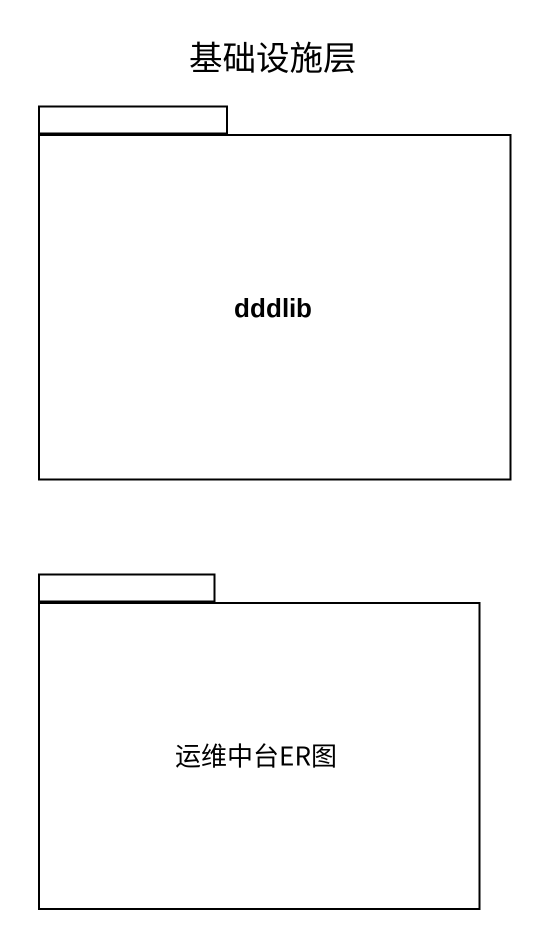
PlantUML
@startuml
title 基础设施层
package dddlib {
}
package 运维中台ER图 {
}
@enduml
